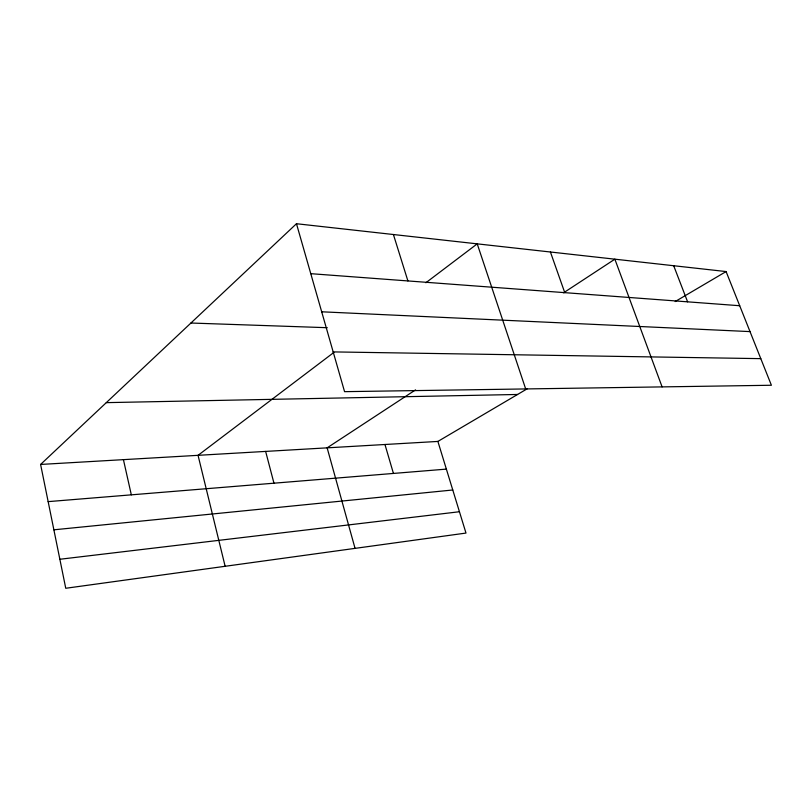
<?xml version="1.0" encoding="UTF-8"?>
<svg xmlns="http://www.w3.org/2000/svg" width="812" height="812" viewBox="0 0 812 812"><rect width="100%" height="100%" fill="white"/><g stroke="black" fill="none" stroke-linecap="round" stroke-linejoin="round"><path stroke-width="1.22" d="M40.6 464.444L437.881 441.434L465.986 533.068L65.752 588.274L40.6 464.444L296.471 223.726L726.09 271.563L771.4 385.253L344.562 391.658L296.471 223.726M333.905 352.418L198.047 455.329L225.137 566.289M425.874 282.749L477.223 243.854L525.679 388.938M415.551 389.872L327.135 447.848L355.057 548.374M563.569 292.817L614.867 259.18L662.095 386.888M437.881 441.434L527.252 388.765M675.168 301.567L726.09 271.563M59.865 559.265L459.44 511.733M53.876 529.81L452.771 489.991M48.152 501.633L446.367 469.113M106.291 402.64L517.569 394.47M333.174 351.9L760.793 358.64M190.911 323.024L327.277 327.703M321.694 311.798L750.014 331.6M310.773 273.674L739.702 305.728M673.696 265.727L687.602 301.841M550.414 251.994L564.766 292.655M393.414 234.516L407.898 280.932M384.959 444.499L393.434 473.437M265.636 451.411L273.959 483.191M123.424 459.643L131.331 494.843"/></g></svg>
